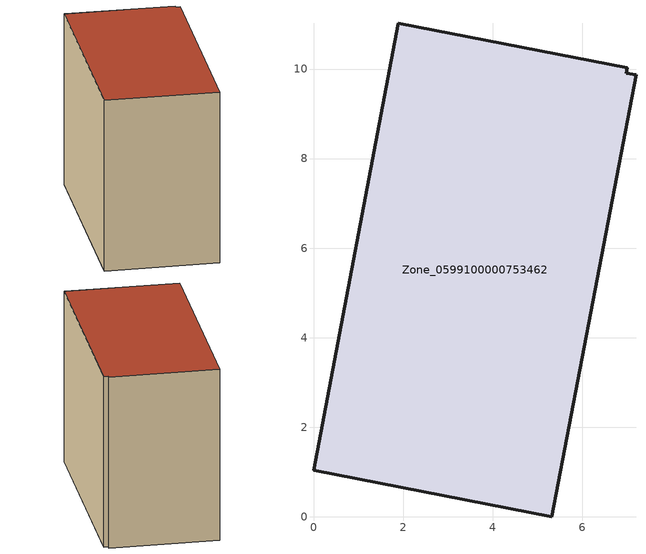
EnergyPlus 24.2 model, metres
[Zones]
Zone_0599100000753462
 floor ground (C_G): 6.99,9.91 7.21,9.87 5.33,0 0,1.03 1.9,11.02 7.01,10.03 z0
 wall outside (C_F): 0,1.03 5.33,0 7.21,9.87 6.99,9.91 7.01,10.03 1.9,11.02 0,1.03 z0:8.57
 roof outside (C_R): 7.21,9.87 6.99,9.91 7.01,10.03 1.9,11.02 0,1.03 5.33,0 z8.57
[BUILDING]
Pand.0599100000753462: North Axis=0; Terrain=City; Loads Convergence Tolerance Value=0.04; Temperature Convergence Tolerance Value=0.4; Solar Distribution=FullExterior; Maximum Number of Warmup Days=25; Minimum Number of Warmup Days=1
[Site:Location]
Rotterdam.The.Hague.AP_ZH_NLD Design_Conditions: Latitude=51.96; Longitude=4.45; Time Zone=1; Elevation=-4.5
[SITE:GROUNDTEMPERATURE:BUILDINGSURFACE]
18, 18, 18, 18, 18, 18, 18, 18, 18, 18, 18, 18
[MATERIAL] Thermal Absorptance=0.9; Solar Absorptance=0.7; Visible Absorptance=0.7
Name | Roughness | Thickness | Conductivity | Density | Specific Heat
G.TI.2006-2014 | MediumSmooth | 0.15 | 0.06 | 540 | 1210
F.TI.2006-2014 | Rough | 0.3 | 0.12 | 1920 | 840
R.TI.2006-2014 | MediumRough | 0.2 | 0.08 | 1500 | 1000
[CONSTRUCTION]
C_G: G.TI.2006-2014
C_F: F.TI.2006-2014
C_R: R.TI.2006-2014
[ZONE]
Zone_0599100000753462: Type=1; Multiplier=1; Ceiling Height=Autocalculate; Volume=Autocalculate; Floor Area=autocalculate; Part of Total Floor Area=Yes
[ZONEINFILTRATION:DESIGNFLOWRATE]
Infil_Zone_0599100000753462: Zone or ZoneList or Space or SpaceList=Zone_0599100000753462; Schedule=AlwaysOn; Design Flow Rate Calculation Method=Flow/Area; Flow Rate per Floor Area=0.0015; Constant Term Coefficient=1; Temperature Term Coefficient=0; Velocity Term Coefficient=0; Velocity Squared Term Coefficient=0
[HVACTEMPLATE:ZONE:IDEALLOADSAIRSYSTEM]
Zone_0599100000753462: Maximum Heating Supply Air Temperature=50; Minimum Cooling Supply Air Temperature=13; Maximum Heating Supply Air Humidity Ratio=0.0156; Minimum Cooling Supply Air Humidity Ratio=0.0077; Heating Limit=NoLimit; Cooling Limit=NoLimit; Dehumidification Control Type=ConstantSensibleHeatRatio; Cooling Sensible Heat Ratio=0.7; Dehumidification Setpoint=60; Humidification Control Type=None; Humidification Setpoint=30; Outdoor Air Method=None; Outdoor Air Flow Rate per Person=0.00944; Outdoor Air Flow Rate per Zone Floor Area=0; Outdoor Air Flow Rate per Zone=0; Demand Controlled Ventilation Type=None; Outdoor Air Economizer Type=NoEconomizer; Heat Recovery Type=None; Sensible Heat Recovery Effectiveness=0.7; Latent Heat Recovery Effectiveness=0.65
[ZONECONTROL:THERMOSTAT]
ThermostatControl_Zone_0599100000753462: Zone or ZoneList=Zone_0599100000753462; Control Type Schedule=DualSetpointControlType; Control 1=Thermostat_Zone_0599100000753462; Temperature Difference Between Cutout And Setpoint=0
[THERMOSTATSETPOINT:DUALSETPOINT]
Thermostat_Zone_0599100000753462: Heating Setpoint Temperature Schedule=HeatingSetpoint_Zone_0599100000753462; Cooling Setpoint Temperature Schedule=CoolingSetpoint_Zone_0599100000753462
[SCHEDULE:COMPACT]
HeatingSetpoint_Zone_0599100000753462: Through: 12/31, For: AllDays, Until: 24:00, 21
CoolingSetpoint_Zone_0599100000753462: Through: 12/31, For: AllDays, Until: 24:00, 24
DualSetpointControlType: Through: 12/31, For: AllDays, Until: 24:00, 4
AlwaysOn: Through: 12/31, For: AllDays, Until: 24:00, 1
